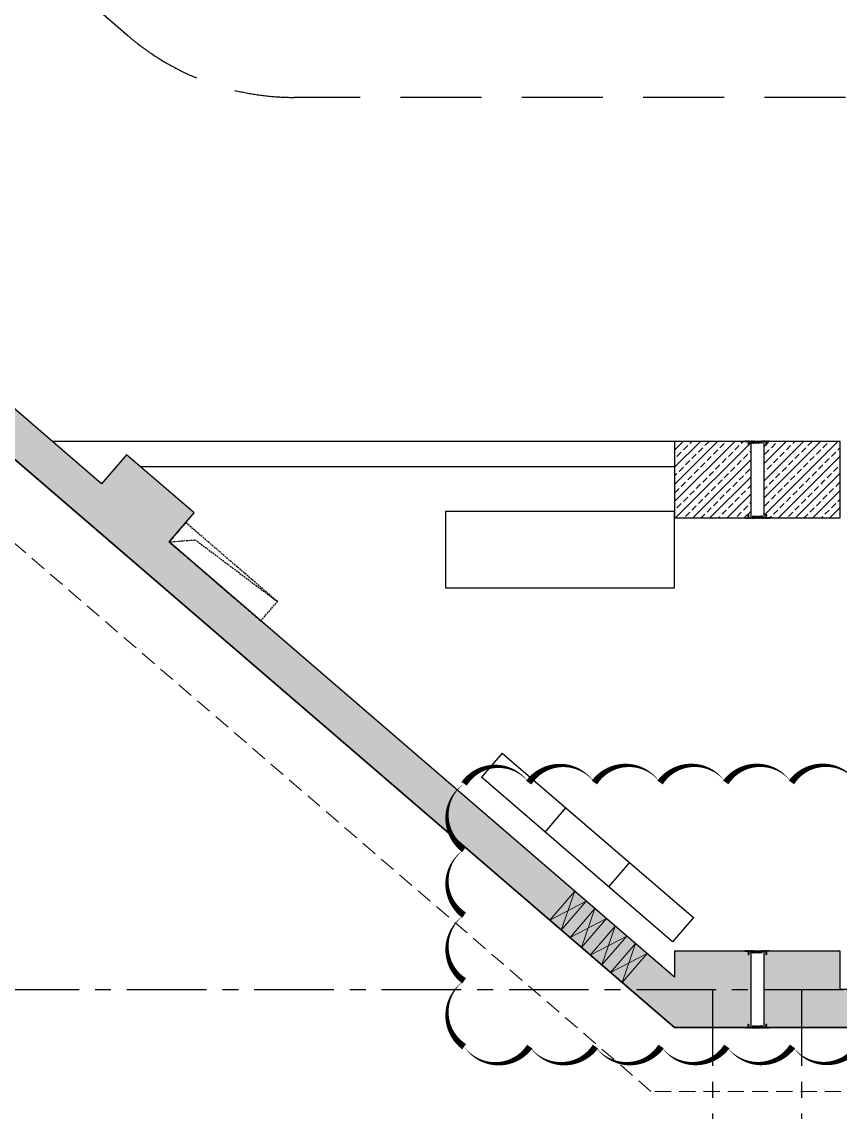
# Model space of a CAD drawing. Header units: millimetres. Extents: x -379292 to 1221486, y 92049 to 447512.
# Drawn here: x 116823 to 123248, y 99855 to 108412 of the extents above; entities that cross this region are included whole.
import ezdxf
from ezdxf.lldxf.tags import DXFTag

# ---------------------------------------------------------------- set-up
doc = ezdxf.new("R2010")
doc.units = ezdxf.units.MM
doc.linetypes.add('CENTER', pattern=[2, 1.25, -0.25, 0.25, -0.25])
doc.linetypes.add('HIDDEN', pattern=[9.525, 6.35, -3.175])
for name, color, linetype in [('05_AXIS', 211, 'CENTER'), ('05_DILATATION', 131, 'Continuous'), ('05_HATCH CONCRETE', 141, 'Continuous'), ('05_HATCH SOLID-2', 253, 'Continuous'), ('05_HOLE MC', 150, 'Continuous'), ('05_REV', 5, 'Continuous'), ('05_SYMBOL', 2, 'Continuous'), ('05_WALL', 3, 'Continuous'), ('08_POWER SYSTEM', 4, 'Continuous')]:
    doc.layers.add(name, color=color, linetype=linetype)
doc.layers.add('06_FORMWORK HIDDEN', color=252, linetype='HIDDEN2', lineweight=0)
tags = doc.linetypes.add('HIDDEN2', pattern=[0.1875, 0.125, -0.0625]).pattern_tags.tags
tags[6:7] = [DXFTag(74, 4), DXFTag(75, 0), DXFTag(340, '0'), DXFTag(46, 0.0), DXFTag(50, 0.0), DXFTag(44, 0.0), DXFTag(45, 0.0)]
tags[4:5] = [DXFTag(74, 4), DXFTag(75, 0), DXFTag(340, '0'), DXFTag(46, 0.0), DXFTag(50, 0.0), DXFTag(44, 0.0), DXFTag(45, 0.0)]
pattern_1 = [(225, (905000, -3e-07), (67.351921, -67.351921), []), (225, (904932.65, -3e-07), (67.351921, -67.351921), [47.625, -23.8125])]

# ---------------------------------------------------------------- blocks, each defined once
blk = doc.blocks.new('202_Aks')
at = {"layer": '05_AXIS', "ltscale": 500}
for p, q in [((-5000, -177300), (142900, -177300)), ((65600, -182900), (65600, -177300)), ((66300, -182900), (66300, -177300))]:
    blk.add_line(p, q, dxfattribs=at)
blk = doc.blocks.new('DİLATASYON PROFİL')
at = {"color": 8}
for p, q in [((-48.1, 0), (-46.4, 1.8)), ((-48.1, 0), (-20.1, 0)), ((-45.7, 1.8), (-46.4, 1.8)), ((-22.8, 1.6), (-20.5, 1.6)), ((-22.8, 1.6), (-21.5, -0.4)), ((-20.5, 1.6), (-19.9, 1.1)), ((-20.1, 0), (-19.8, 0.2)), ((-19.3, 1.6), (-19.9, 1.1)), ((-19.6, 0), (-19.8, 0.2)), ((-19.6, 0), (11.8, 0)), ((-17, 1.6), (-19.3, 1.6)), ((-17, 1.6), (-18.2, -0.4)), ((11.8, -13), (11.8, 0)), ((11.8, -13), (11.8, 0)), ((19.9, 1.8), (21.1, 0.5)), ((22.4, 2), (20.9, 2)), ((20.9, 1.3), (21.3, 0.1)), ((21.1, -1.1), (21.1, 0.5)), ((22.9, 0.7), (23.3, 1.2)), ((23.6, -6), (23, 1.5)), ((23.9, 0.8), (23.6, 1.2)), ((23.9, 0.8), (24.3, 1.2)), ((24.9, 0.8), (24.6, 1.2)), ((24.9, 0.8), (25.3, 1.2)), ((25.9, 0.8), (25.6, 1.2)), ((25.9, 0.8), (26.3, 1.2)), ((27, 0.8), (26.6, 1.2)), ((27, 0.8), (27.3, 1.2)), ((28, 0.8), (27.6, 1.2)), ((28, 0.8), (28.3, 1.2)), ((29, 0.8), (28.6, 1.2)), ((29, 0.8), (29.3, 1.2)), ((30, 0.8), (29.6, 1.2)), ((30, 0.8), (30.3, 1.2)), ((31, 0.8), (30.6, 1.2)), ((31, 0.8), (31.3, 1.2)), ((32, 0.8), (31.6, 1.2)), ((32, 0.8), (32.3, 1.2)), ((33, 0.8), (32.6, 1.2)), ((33, 0.8), (33.3, 1.2)), ((34, 0.8), (33.6, 1.2)), ((34, 0.8), (34.3, 1.2)), ((35, 0.7), (34.6, 1.2)), ((35, 0.8), (35, 0.8)), ((36, 1.8), (35.9, 1.8)), ((35.9, 1.3), (35.9, 1.8)), ((35.9, 1.3), (35.9, 1.8)), ((36, 1.8), (36.5, 1.5)), ((37.5, 2.2), (36.5, 1.5)), ((37.5, 2.2), (38.1, 1.8)), ((37.5, 2.2), (38.1, 1.8)), ((37.5, 2.2), (38.1, 1.8)), ((38.8, 2.4), (38.1, 1.8)), ((38.8, 2.4), (38.1, 1.8)), ((38.8, 2.4), (39.5, 1.9)), ((40.1, 2.4), (39.5, 1.9)), ((40.1, 2.4), (40.9, 1.8)), ((41.4, 2.2), (40.9, 1.8)), ((41.4, 2.2), (42.5, 1.5)), ((43, 1.8), (42.5, 1.5)), ((43, 1.8), (43, 1.8)), ((43, 1.3), (43, 1.8)), ((43, 1.3), (43, 1.8)), ((44, 0.6), (44.4, 1)), ((45, 0.6), (44.6, 1)), ((45, 0.6), (45.4, 1)), ((46, 0.6), (45.6, 1)), ((46, 0.6), (46.4, 1)), ((47, 0.6), (46.6, 1)), ((47, 0.6), (47.4, 1)), ((48, 0.6), (47.6, 1)), ((48, 0.6), (48.4, 1)), ((49, 0.6), (48.6, 1)), ((49, 0.6), (49.4, 1)), ((50, 0.6), (49.6, 1)), ((50, 0.6), (50.4, 1)), ((51, 0.6), (50.6, 1)), ((51, 0.6), (51.4, 1)), ((52, 0.6), (51.6, 1)), ((52, 0.6), (52.4, 1)), ((53, 0.6), (52.6, 1)), ((53, 0.6), (53.4, 1)), ((54, 0.6), (53.6, 1)), ((54, 0.6), (54.4, 1)), ((55, 0.6), (54.6, 1)), ((55, 0.6), (55.4, 1)), ((56, 0.6), (55.6, 1)), ((57.1, 1.8), (57, 1.8)), ((57, 1.3), (57, 1.8)), ((57, 1.3), (57, 1.8)), ((57.1, 1.8), (57.6, 1.5)), ((58.6, 2.2), (57.6, 1.5)), ((58.6, 2.2), (59.1, 1.8)), ((58.6, 2.2), (59.1, 1.8)), ((58.6, 2.2), (59.1, 1.8)), ((59.9, 2.4), (59.1, 1.8)), ((59.9, 2.4), (59.1, 1.8)), ((59.9, 2.4), (60.6, 1.9)), ((61.2, 2.4), (60.6, 1.9)), ((61.2, 2.4), (62, 1.8)), ((62.5, 2.2), (62, 1.8)), ((62.5, 2.2), (63.5, 1.5)), ((64, 1.8), (63.5, 1.5)), ((64, 1.8), (64.1, 1.8)), ((64.1, 1.3), (64.1, 1.8)), ((64.1, 1.3), (64.1, 1.8)), ((65.1, 0.6), (65.4, 1)), ((66.1, 0.6), (65.7, 1)), ((66.1, 0.6), (66.4, 1)), ((67.1, 0.6), (66.7, 1)), ((67.1, 0.6), (67.4, 1)), ((68.1, 0.6), (67.7, 1)), ((68.1, 0.6), (68.4, 1)), ((69.1, 0.6), (68.7, 1)), ((69.1, 0.6), (69.4, 1)), ((70.1, 0.6), (69.7, 1)), ((70.1, 0.6), (70.4, 1)), ((71.1, 0.6), (70.7, 1)), ((71.1, 0.6), (71.4, 1)), ((72.1, 0.6), (71.7, 1)), ((72.1, 0.6), (72.5, 1)), ((73.1, 0.6), (72.7, 1)), ((73.1, 0.6), (73.5, 1)), ((74.1, 0.6), (73.7, 1)), ((74.1, 0.6), (74.5, 1)), ((75.1, 0.6), (74.7, 1)), ((75.1, 0.6), (75.5, 1)), ((76.1, 0.6), (75.7, 1)), ((76.1, 0.6), (76.5, 1)), ((76.5, -6.2), (77, 1.3)), ((77.1, 0.6), (76.7, 1)), ((77.1, 0.6), (77.1, 0.6)), ((77.5, 1.8), (79.2, 1.8)), ((79.2, 1.1), (78.7, -0.1)), ((80.3, 2), (78.9, 0.5)), ((78.9, -0.9), (78.9, 0.7)), ((88.2, -12.8), (88.2, 0)), ((119.6, 0), (88.2, 0)), ((88.2, -12.8), (88.2, 0)), ((148.1, 0), (88.2, 0)), ((117, 1.6), (119.3, 1.6)), ((117, 1.6), (118.2, -0.4)), ((119.3, 1.6), (119.9, 1)), ((119.6, 0), (119.9, 0.2)), ((120.5, 1.6), (119.9, 1)), ((120.1, 0), (119.9, 0.2)), ((140.3, 0), (120.1, 0)), ((122.8, 1.6), (120.5, 1.6)), ((122.8, 1.6), (121.5, -0.4)), ((145.8, 1.8), (146.4, 1.8)), ((148.1, 0), (146.4, 1.8)), ((-21.8, -23.3), (-22.8, -23.2)), ((-22.8, -23.2), (-22.8, -24.4)), ((-21.8, -23.3), (-22.8, -23.2)), ((-22.8, -23.2), (-22.8, -24.4)), ((-22.8, -24.4), (-22, -25.1)), ((-22.8, -24.4), (-22, -25.1)), ((-22.7, -21.6), (-22.7, -22.5)), ((-21.8, -21.6), (-22.7, -21.6)), ((-22.7, -21.6), (-22.7, -22.5)), ((-21.8, -21.6), (-22.7, -21.6)), ((-22.7, -22.5), (-21.8, -23.3)), ((-22.7, -22.5), (-21.8, -23.3)), ((-21.6, -19.7), (-22.5, -19.7)), ((-22.5, -19.7), (-22.5, -20.7)), ((-21.6, -19.7), (-22.5, -19.7)), ((-22.5, -19.7), (-22.5, -20.7)), ((-22.5, -20.7), (-21.8, -21.6)), ((-22.5, -20.7), (-21.8, -21.6)), ((-21.5, -17.9), (-22.4, -17.8)), ((-22.4, -17.8), (-22.4, -19)), ((-21.5, -17.9), (-22.4, -17.8)), ((-22.4, -17.8), (-22.4, -19)), ((-22.4, -19), (-21.6, -19.7)), ((-22.4, -19), (-21.6, -19.7)), ((-22.2, -14.3), (-22.3, -15.5)), ((-22.2, -14.3), (-22.3, -15.5)), ((-22.3, -15.5), (-21.4, -16.2)), ((-22.3, -15.5), (-21.4, -16.2)), ((-21.4, -16.2), (-22.3, -16.2)), ((-22.3, -16.2), (-22.3, -17.1)), ((-21.4, -16.2), (-22.3, -16.2)), ((-22.3, -16.2), (-22.3, -17.1)), ((-22.3, -17.1), (-21.5, -17.9)), ((-22.3, -17.1), (-21.5, -17.9)), ((-22.1, -12.7), (-22.2, -13.6)), ((-22.1, -12.7), (-22.2, -13.6)), ((-22.2, -13.6), (-21.3, -14.4)), ((-22.2, -13.6), (-21.3, -14.4)), ((-21.3, -14.4), (-22.2, -14.3)), ((-21.3, -14.4), (-22.2, -14.3)), ((-22, -10.9), (-22.1, -12)), ((-22, -10.9), (-22.1, -12)), ((-22.1, -12), (-21.2, -12.8)), ((-22.1, -12), (-21.2, -12.8)), ((-21.2, -12.8), (-22.1, -12.7)), ((-21.2, -12.8), (-22.1, -12.7)), ((-21, -9.3), (-22, -9.2)), ((-22, -9.2), (-22, -10.2)), ((-21, -9.3), (-22, -9.2)), ((-22, -9.2), (-22, -10.2)), ((-22, -10.2), (-21.1, -10.9)), ((-22, -10.2), (-21.1, -10.9)), ((-21.1, -10.9), (-22, -10.9)), ((-21.1, -10.9), (-22, -10.9)), ((-22, -25.1), (-21.2, -25.1)), ((-22, -25.1), (-21.2, -25.1)), ((-21, -7.4), (-21.9, -7.4)), ((-21.9, -7.4), (-21.9, -8.6)), ((-21, -7.4), (-21.9, -7.4)), ((-21.9, -7.4), (-21.9, -8.6)), ((-21.9, -8.6), (-21, -9.3)), ((-21.9, -8.6), (-21, -9.3)), ((-20.9, -5.8), (-21.8, -5.8)), ((-21.8, -5.8), (-21.8, -6.7)), ((-20.9, -5.8), (-21.8, -5.8)), ((-21.8, -5.8), (-21.8, -6.7)), ((-21.8, -6.7), (-21, -7.4)), ((-21.8, -6.7), (-21, -7.4)), ((-21.5, -0.4), (-18.2, -0.4)), ((-21.5, -2.9), (-21.5, -0.4)), ((-21.5, -0.4), (-18.2, -0.4)), ((-21.5, -2.9), (-21.5, -0.4)), ((-21.5, -2.9), (-18.2, -2.9)), ((-21.5, -2.9), (-18.2, -2.9)), ((-21.4, -14.4), (-21.5, -14.3)), ((-21.4, -14.4), (-21.5, -14.3)), ((-21.4, -3), (-20.7, -3.1)), ((-21.4, -3), (-20.7, -3.1)), ((-21.3, -5.8), (-21.3, -2.9)), ((-21.3, -5.8), (-21.3, -2.9)), ((-21.3, -7.4), (-21.3, -7.2)), ((-21.3, -7.4), (-21.3, -7.2)), ((-18.7, -23), (-21.3, -25.2)), ((-18.7, -23), (-21.3, -25.2)), ((-21.3, -25.1), (-21.3, -25.4)), ((-21.3, -25.1), (-21.3, -25.4)), ((-19.9, -27), (-21.3, -25.4)), ((-19.9, -27), (-21.3, -25.4)), ((-21.2, -25.1), (-20.1, -3)), ((-21.2, -25.1), (-20.1, -3)), ((-18.7, -22.7), (-21.2, -24.8)), ((-18.7, -22.7), (-21.2, -24.8)), ((-18.8, -19.3), (-21, -21)), ((-18.8, -19.3), (-21, -21)), ((-18.8, -19.6), (-21, -21.4)), ((-18.8, -19.6), (-21, -21.4)), ((-20.7, -3.1), (-20.9, -5.8)), ((-20.7, -3.1), (-20.9, -5.8)), ((-19, -15.8), (-20.8, -17.3)), ((-19, -15.8), (-20.8, -17.3)), ((-19, -16.1), (-20.8, -17.6)), ((-19, -16.1), (-20.8, -17.6)), ((-19.2, -12.6), (-20.7, -13.9)), ((-19.2, -12.6), (-20.7, -13.9)), ((-19.2, -12.3), (-20.6, -13.5)), ((-19.2, -12.3), (-20.6, -13.5)), ((-19.4, -8.9), (-20.5, -9.8)), ((-19.4, -8.9), (-20.5, -9.8)), ((-19.3, -9.2), (-20.5, -10.1)), ((-19.3, -9.2), (-20.5, -10.1)), ((-19.5, -5.4), (-20.3, -6)), ((-19.5, -5.4), (-20.3, -6)), ((-19.5, -5.7), (-20.3, -6.3)), ((-19.5, -5.7), (-20.3, -6.3)), ((-19.9, -27), (-18.5, -25.4)), ((-19.9, -27), (-18.5, -25.4)), ((-18.6, -25.1), (-19.6, -3.1)), ((-18.6, -25.1), (-19.6, -3.1)), ((-18.4, -3.1), (-19, -3.1)), ((-19, -3.1), (-18.9, -5.9)), ((-18.4, -3.1), (-19, -3.1)), ((-19, -3.1), (-18.9, -5.9)), ((-18.9, -5.9), (-18, -5.9)), ((-18.9, -5.9), (-18, -5.9)), ((-17.9, -6.7), (-18.8, -7.5)), ((-17.9, -6.7), (-18.8, -7.5)), ((-18.8, -7.5), (-17.9, -7.4)), ((-18.8, -7.5), (-17.9, -7.4)), ((-17.8, -8.6), (-18.7, -9.3)), ((-17.8, -8.6), (-18.7, -9.3)), ((-18.7, -9.3), (-17.8, -9.3)), ((-18.7, -9.3), (-17.8, -9.3)), ((-17.8, -10.2), (-18.6, -10.9)), ((-17.8, -10.2), (-18.6, -10.9)), ((-18.6, -10.9), (-17.7, -10.9)), ((-18.6, -10.9), (-17.7, -10.9)), ((-18.6, -25.1), (-17.7, -25.1)), ((-18.6, -25.1), (-17.7, -25.1)), ((-18.5, -4.5), (-18.5, -2.9)), ((-18.5, -4.5), (-18.5, -2.9)), ((-18.5, -4.5), (-18.5, -4.9)), ((-18.5, -4.5), (-18.5, -4.9)), ((-18.5, -5.9), (-18.5, -4.9)), ((-18.5, -5.9), (-18.5, -4.9)), ((-18.5, -9.3), (-18.5, -9.1)), ((-18.5, -9.3), (-18.5, -9.1)), ((-18.5, -10.9), (-18.5, -10.8)), ((-18.5, -10.9), (-18.5, -10.8)), ((-17.7, -12.1), (-18.5, -12.8)), ((-17.7, -12.1), (-18.5, -12.8)), ((-18.5, -12.8), (-17.6, -12.8)), ((-18.5, -12.8), (-17.6, -12.8)), ((-17.6, -13.7), (-18.5, -14.4)), ((-17.6, -13.7), (-18.5, -14.4)), ((-18.5, -14.4), (-17.6, -14.4)), ((-18.5, -14.4), (-17.6, -14.4)), ((-18.5, -25.4), (-18.5, -25.1)), ((-18.5, -25.4), (-18.5, -25.1)), ((-17.5, -15.6), (-18.4, -16.3)), ((-17.5, -15.6), (-18.4, -16.3)), ((-18.4, -16.3), (-17.5, -16.2)), ((-18.4, -16.3), (-17.5, -16.2)), ((-17.4, -17.2), (-18.3, -17.9)), ((-17.4, -17.2), (-18.3, -17.9)), ((-18.3, -17.9), (-17.4, -17.9)), ((-18.3, -17.9), (-17.4, -17.9)), ((-18.2, -2.9), (-18.2, -0.4)), ((-18.2, -2.9), (-18.2, -0.4)), ((-17.3, -19), (-18.2, -19.8)), ((-17.3, -19), (-18.2, -19.8)), ((-18.2, -19.8), (-17.3, -19.7)), ((-18.2, -19.8), (-17.3, -19.7)), ((-18, -5.9), (-17.9, -6.7)), ((-18, -5.9), (-17.9, -6.7)), ((-17.2, -20.8), (-18, -21.7)), ((-17.2, -20.8), (-18, -21.7)), ((-18, -21.7), (-17.1, -21.6)), ((-18, -21.7), (-17.1, -21.6)), ((-17.9, -7.4), (-17.8, -8.6)), ((-17.9, -7.4), (-17.8, -8.6)), ((-17, -22.6), (-17.9, -23.3)), ((-17, -22.6), (-17.9, -23.3)), ((-17.9, -23.3), (-17, -23.3)), ((-17.9, -23.3), (-17, -23.3)), ((-17.8, -9.3), (-17.8, -10.2)), ((-17.8, -9.3), (-17.8, -10.2)), ((-17.7, -10.9), (-17.7, -12.1)), ((-17.7, -10.9), (-17.7, -12.1)), ((-17, -24.4), (-17.7, -25.1)), ((-17, -24.4), (-17.7, -25.1)), ((-17.6, -12.8), (-17.6, -13.7)), ((-17.6, -12.8), (-17.6, -13.7)), ((-17.6, -14.4), (-17.5, -15.6)), ((-17.6, -14.4), (-17.5, -15.6)), ((-17.5, -16.2), (-17.4, -17.2)), ((-17.5, -16.2), (-17.4, -17.2)), ((-17.4, -17.9), (-17.3, -19)), ((-17.4, -17.9), (-17.3, -19)), ((-17.3, -19.7), (-17.2, -20.8)), ((-17.3, -19.7), (-17.2, -20.8)), ((-17.1, -21.6), (-17, -22.6)), ((-17.1, -21.6), (-17, -22.6)), ((-17, -23.3), (-17, -24.4)), ((-17, -23.3), (-17, -24.4)), ((11.8, -13), (21.1, -13)), ((19, -7.6), (19, -8.3)), ((19.2, -2.1), (19.2, -1.2)), ((19.7, -2.7), (21, -2.7)), ((21.9, -12.1), (20.7, -7.3)), ((21.2, -1.3), (21, -2.7)), ((21.1, -13), (21.1, -8.9)), ((22.3, -12.3), (24.2, -7.5)), ((24, -5.5), (24, -0.2)), ((24, -11.7), (24, -8.5)), ((34, -11.7), (24, -11.7)), ((25.6, -6.4), (24.1, -6.4)), ((25.2, -5.7), (24.2, -5.7)), ((25.6, -7.5), (24.2, -7.5)), ((25.2, -8.2), (24.2, -8.2)), ((24.3, -7.5), (25.3, -7.5)), ((25.5, -5.5), (25.5, -3.7)), ((28.2, -3.7), (25.5, -3.7)), ((25.5, -10.2), (25.5, -8.5)), ((28.2, -10.2), (25.5, -10.2)), ((25.6, -6.4), (25.6, -4.7)), ((25.6, -9.1), (25.6, -7.5)), ((25.9, -4.4), (26.9, -4.4)), ((26.9, -9.4), (25.9, -9.4)), ((26.9, -9.4), (26.9, -4.4)), ((28.2, -10.2), (28.2, -3.7)), ((29.7, -10.2), (29.7, -3.7)), ((32.5, -3.7), (29.7, -3.7)), ((32.5, -10.2), (29.7, -10.2)), ((30.7, -4.1), (30.7, -8.1)), ((32.5, -4.1), (30.7, -4.1)), ((30.7, -8.1), (30.7, -10.1)), ((30.7, -10.1), (32.5, -10.1)), ((30.7, -10.2), (32.5, -10.2)), ((32.5, -3.7), (32.5, -5.5)), ((32.5, -4.1), (32.5, -6.1)), ((32.5, -6.1), (34, -6.1)), ((34.2, -8.1), (32.5, -8.1)), ((32.5, -10.1), (32.5, -8.1)), ((32.5, -10.1), (32.5, -8.3)), ((32.5, -8.5), (32.5, -10.2)), ((33.7, -5.7), (32.7, -5.7)), ((32.7, -8.2), (33.7, -8.2)), ((34, -0.1), (34, -5.5)), ((34, -6.1), (34, -1.5)), ((34, -8.5), (34, -11.7)), ((35.7, -6.7), (35.7, -5.2)), ((43.2, -6.7), (43.2, -5.2)), ((44.7, -8.1), (46.5, -8.1)), ((45, -5.7), (45, -0.4)), ((45, -6.1), (45, -1.5)), ((46.5, -6.1), (45, -6.1)), ((45, -11.9), (45, -8.7)), ((55, -11.9), (45, -11.9)), ((46.2, -5.9), (45.2, -5.9)), ((46.2, -8.4), (45.2, -8.4)), ((49.2, -3.9), (46.5, -3.9)), ((46.5, -5.7), (46.5, -3.9)), ((46.5, -6.1), (46.5, -4.1)), ((46.5, -4.1), (48.2, -4.1)), ((46.5, -10.1), (46.5, -8.1)), ((46.5, -10.1), (46.5, -8.3)), ((46.5, -10.4), (46.5, -8.7)), ((48.2, -10.1), (46.5, -10.1)), ((49.2, -10.4), (46.5, -10.4)), ((48.2, -4.1), (48.2, -8.1)), ((48.2, -8.1), (48.2, -10.1)), ((49.2, -10.4), (49.2, -3.9)), ((53.5, -3.9), (50.8, -3.9)), ((50.8, -10.4), (50.8, -3.9)), ((53.5, -10.4), (50.8, -10.4)), ((51.8, -4.1), (51.8, -8.1)), ((53.6, -4.1), (51.8, -4.1)), ((51.8, -8.1), (51.8, -10.1)), ((51.8, -10.1), (53.6, -10.1)), ((53.5, -3.7), (53.5, -5.5)), ((53.5, -3.9), (53.5, -5.7)), ((53.5, -8.7), (53.5, -10.4)), ((55.3, -8.1), (53.6, -8.1)), ((53.6, -10.1), (53.6, -8.1)), ((54.8, -5.7), (53.8, -5.7)), ((54.8, -5.9), (53.8, -5.9)), ((53.8, -8.4), (54.8, -8.4)), ((55, -0.2), (55, -5.7)), ((55, -8.7), (55, -11.9)), ((55.1, -6.1), (55.1, -1.5)), ((56.8, -6.7), (56.8, -5.2)), ((64.3, -6.7), (64.3, -5.2)), ((65.8, -8.1), (67.6, -8.1)), ((66.1, -5.7), (66.1, -0.4)), ((66.1, -6.1), (66.1, -1.5)), ((67.6, -6.1), (66.1, -6.1)), ((66.1, -11.9), (66.1, -8.7)), ((76.1, -11.9), (66.1, -11.9)), ((67.3, -5.9), (66.3, -5.9)), ((67.3, -8.4), (66.3, -8.4)), ((70.3, -3.9), (67.6, -3.9)), ((67.6, -5.7), (67.6, -3.9)), ((67.6, -6.1), (67.6, -4.1)), ((67.6, -4.1), (69.3, -4.1)), ((67.6, -10.1), (67.6, -8.1)), ((67.6, -10.1), (67.6, -8.3)), ((67.6, -10.4), (67.6, -8.7)), ((69.3, -10.1), (67.6, -10.1)), ((70.3, -10.4), (67.6, -10.4)), ((69.3, -4.1), (69.3, -8.1)), ((69.3, -8.1), (69.3, -10.1)), ((70.3, -10.4), (70.3, -3.9)), ((74.6, -3.9), (71.8, -3.9)), ((71.8, -10.4), (71.8, -3.9)), ((74.6, -10.4), (71.8, -10.4)), ((73.1, -9.6), (73.1, -4.6)), ((74.1, -4.6), (73.1, -4.6)), ((73.1, -9.6), (74.1, -9.6)), ((74.4, -6.6), (74.4, -5)), ((74.4, -6.6), (75.9, -6.6)), ((74.4, -9.3), (74.4, -7.7)), ((74.4, -7.7), (75.9, -7.7)), ((74.6, -3.9), (74.6, -5.7)), ((74.6, -8.7), (74.6, -10.4)), ((75.8, -5.9), (74.8, -5.9)), ((74.8, -8.4), (75.8, -8.4)), ((77.7, -12.5), (75.9, -7.7)), ((76.1, -0.2), (76.1, -5.7)), ((76.1, -8.7), (76.1, -11.9)), ((78.1, -12.3), (79.4, -7.5)), ((78.8, -1.6), (79, -2.9)), ((78.9, -12.8), (78.9, -8.7)), ((88.2, -12.8), (78.9, -12.8)), ((80.3, -2.9), (79, -2.9)), ((80.8, -2.3), (80.8, -1.4)), ((81.1, -7.9), (81.1, -8.6)), ((117.9, -23.3), (117, -23.3)), ((117, -23.3), (117, -24.4)), ((117.9, -23.3), (117, -23.3)), ((117, -23.3), (117, -24.4)), ((117, -24.4), (117.8, -25.1)), ((117, -24.4), (117.8, -25.1)), ((117.1, -21.6), (117.1, -22.6)), ((118, -21.7), (117.1, -21.6)), ((117.1, -21.6), (117.1, -22.6)), ((118, -21.7), (117.1, -21.6)), ((117.1, -22.6), (117.9, -23.3)), ((117.1, -22.6), (117.9, -23.3)), ((117.4, -17.9), (117.3, -19)), ((117.4, -17.9), (117.3, -19)), ((117.3, -19), (118.2, -19.8)), ((117.3, -19), (118.2, -19.8)), ((118.2, -19.8), (117.3, -19.7)), ((117.3, -19.7), (117.3, -20.8)), ((118.2, -19.8), (117.3, -19.7)), ((117.3, -19.7), (117.3, -20.8)), ((117.3, -20.8), (118, -21.7)), ((117.3, -20.8), (118, -21.7)), ((117.5, -16.2), (117.4, -17.2)), ((117.5, -16.2), (117.4, -17.2)), ((117.4, -17.2), (118.3, -17.9)), ((117.4, -17.2), (118.3, -17.9)), ((118.3, -17.9), (117.4, -17.9)), ((118.3, -17.9), (117.4, -17.9)), ((117.6, -14.4), (117.5, -15.6)), ((117.6, -14.4), (117.5, -15.6)), ((117.5, -15.6), (118.4, -16.3)), ((117.5, -15.6), (118.4, -16.3)), ((118.4, -16.3), (117.5, -16.2)), ((118.4, -16.3), (117.5, -16.2)), ((117.7, -12.8), (117.6, -13.7)), ((117.7, -12.8), (117.6, -13.7)), ((117.6, -13.7), (118.5, -14.4)), ((117.6, -13.7), (118.5, -14.4)), ((118.5, -14.4), (117.6, -14.4)), ((118.5, -14.4), (117.6, -14.4)), ((118.7, -10.9), (117.7, -10.9)), ((117.7, -10.9), (117.7, -12.1)), ((118.7, -10.9), (117.7, -10.9)), ((117.7, -10.9), (117.7, -12.1)), ((117.7, -12.1), (118.6, -12.8)), ((117.7, -12.1), (118.6, -12.8)), ((118.6, -12.8), (117.7, -12.8)), ((118.6, -12.8), (117.7, -12.8)), ((118.7, -9.3), (117.8, -9.3)), ((117.8, -9.3), (117.8, -10.2)), ((118.7, -9.3), (117.8, -9.3)), ((117.8, -9.3), (117.8, -10.2)), ((117.8, -10.2), (118.7, -10.9)), ((117.8, -10.2), (118.7, -10.9)), ((117.8, -25.1), (118.6, -25.1)), ((117.8, -25.1), (118.6, -25.1)), ((118.8, -7.5), (117.9, -7.4)), ((117.9, -7.4), (117.9, -8.6)), ((118.8, -7.5), (117.9, -7.4)), ((117.9, -7.4), (117.9, -8.6)), ((117.9, -8.6), (118.7, -9.3)), ((117.9, -8.6), (118.7, -9.3)), ((118.9, -5.9), (118, -5.8)), ((118, -5.8), (118, -6.7)), ((118.9, -5.9), (118, -5.8)), ((118, -5.8), (118, -6.7)), ((118, -6.7), (118.8, -7.5)), ((118, -6.7), (118.8, -7.5)), ((118.2, -0.4), (121.5, -0.4)), ((118.2, -2.9), (118.2, -0.4)), ((118.2, -0.4), (121.5, -0.4)), ((118.2, -2.9), (118.2, -0.4)), ((118.2, -2.9), (121.5, -2.9)), ((118.2, -2.9), (121.5, -2.9)), ((118.4, -14.5), (118.2, -14.3)), ((118.4, -14.5), (118.2, -14.3)), ((118.4, -3.1), (119, -3.1)), ((118.4, -3.1), (119, -3.1)), ((118.5, -5.9), (118.5, -2.9)), ((118.5, -5.9), (118.5, -2.9)), ((118.5, -7.4), (118.5, -7.2)), ((118.5, -7.4), (118.5, -7.2)), ((121.1, -23.1), (118.5, -25.2)), ((121.1, -23.1), (118.5, -25.2)), ((118.5, -25.1), (118.5, -25.4)), ((118.5, -25.1), (118.5, -25.4)), ((119.9, -27.1), (118.5, -25.4)), ((119.9, -27.1), (118.5, -25.4)), ((118.6, -25.1), (119.7, -3.1)), ((118.6, -25.1), (119.7, -3.1)), ((121.1, -22.8), (118.6, -24.9)), ((121.1, -22.8), (118.6, -24.9)), ((120.9, -19.3), (118.8, -21.1)), ((120.9, -19.3), (118.8, -21.1)), ((121, -19.6), (118.8, -21.4)), ((121, -19.6), (118.8, -21.4)), ((119, -3.1), (118.9, -5.9)), ((119, -3.1), (118.9, -5.9)), ((120.8, -16.1), (118.9, -17.7)), ((120.8, -16.1), (118.9, -17.7)), ((120.8, -15.8), (119, -17.3)), ((120.8, -15.8), (119, -17.3)), ((120.6, -12.4), (119.1, -13.6)), ((120.6, -12.4), (119.1, -13.6)), ((120.6, -12.7), (119.1, -13.9)), ((120.6, -12.7), (119.1, -13.9)), ((120.4, -8.9), (119.3, -9.8)), ((120.4, -8.9), (119.3, -9.8)), ((120.4, -9.2), (119.3, -10.1)), ((120.4, -9.2), (119.3, -10.1)), ((120.3, -5.4), (119.5, -6.1)), ((120.3, -5.4), (119.5, -6.1)), ((120.3, -5.7), (119.5, -6.4)), ((120.3, -5.7), (119.5, -6.4)), ((119.9, -27.1), (121.3, -25.4)), ((119.9, -27.1), (121.3, -25.4)), ((121.2, -25.1), (120.1, -3.2)), ((121.2, -25.1), (120.1, -3.2)), ((121.4, -3.1), (120.8, -3.1)), ((120.8, -3.1), (120.9, -5.9)), ((121.4, -3.1), (120.8, -3.1)), ((120.8, -3.1), (120.9, -5.9)), ((120.9, -5.9), (121.8, -5.9)), ((120.9, -5.9), (121.8, -5.9)), ((121.8, -6.8), (121, -7.5)), ((121.8, -6.8), (121, -7.5)), ((121, -7.5), (121.9, -7.5)), ((121, -7.5), (121.9, -7.5)), ((121.9, -8.6), (121.1, -9.4)), ((121.9, -8.6), (121.1, -9.4)), ((121.1, -9.4), (122, -9.3)), ((121.1, -9.4), (122, -9.3)), ((122, -10.3), (121.1, -11)), ((122, -10.3), (121.1, -11)), ((121.1, -11), (122, -10.9)), ((121.1, -11), (122, -10.9)), ((122.1, -12.1), (121.2, -12.9)), ((122.1, -12.1), (121.2, -12.9)), ((121.2, -12.9), (122.1, -12.8)), ((121.2, -12.9), (122.1, -12.8)), ((121.2, -25.1), (122.1, -25.1)), ((121.2, -25.1), (122.1, -25.1)), ((121.3, -4.6), (121.3, -2.9)), ((121.3, -4.6), (121.3, -2.9)), ((121.3, -4.6), (121.3, -4.9)), ((121.3, -4.6), (121.3, -4.9)), ((121.3, -5.9), (121.3, -4.9)), ((121.3, -5.9), (121.3, -4.9)), ((121.3, -9.4), (121.3, -9.2)), ((121.3, -9.4), (121.3, -9.2)), ((121.3, -11), (121.3, -10.9)), ((121.3, -11), (121.3, -10.9)), ((122.2, -13.7), (121.3, -14.5)), ((122.2, -13.7), (121.3, -14.5)), ((121.3, -14.5), (122.2, -14.4)), ((121.3, -14.5), (122.2, -14.4)), ((121.3, -25.4), (121.3, -25.1)), ((121.3, -25.4), (121.3, -25.1)), ((122.3, -15.6), (121.4, -16.3)), ((122.3, -15.6), (121.4, -16.3)), ((121.4, -16.3), (122.3, -16.3)), ((121.4, -16.3), (122.3, -16.3)), ((121.5, -2.9), (121.5, -0.4)), ((121.5, -2.9), (121.5, -0.4)), ((122.4, -17.2), (121.5, -18)), ((122.4, -17.2), (121.5, -18)), ((121.5, -18), (122.4, -17.9)), ((121.5, -18), (122.4, -17.9)), ((122.4, -19.1), (121.6, -19.8)), ((122.4, -19.1), (121.6, -19.8)), ((121.6, -19.8), (122.5, -19.8)), ((121.6, -19.8), (122.5, -19.8)), ((121.8, -5.9), (121.8, -6.8)), ((121.8, -5.9), (121.8, -6.8)), ((122.5, -20.8), (121.8, -21.7)), ((122.5, -20.8), (121.8, -21.7)), ((121.8, -21.7), (122.7, -21.7)), ((121.8, -21.7), (122.7, -21.7)), ((121.9, -7.5), (121.9, -8.6)), ((121.9, -7.5), (121.9, -8.6)), ((122.7, -22.6), (121.9, -23.3)), ((122.7, -22.6), (121.9, -23.3)), ((121.9, -23.3), (122.8, -23.3)), ((121.9, -23.3), (122.8, -23.3)), ((122, -9.3), (122, -10.3)), ((122, -9.3), (122, -10.3)), ((122, -10.9), (122.1, -12.1)), ((122, -10.9), (122.1, -12.1)), ((122.1, -12.8), (122.2, -13.7)), ((122.1, -12.8), (122.2, -13.7)), ((122.8, -24.5), (122.1, -25.1)), ((122.8, -24.5), (122.1, -25.1)), ((122.2, -14.4), (122.3, -15.6)), ((122.2, -14.4), (122.3, -15.6)), ((122.3, -16.3), (122.4, -17.2)), ((122.3, -16.3), (122.4, -17.2)), ((122.4, -17.9), (122.4, -19.1)), ((122.4, -17.9), (122.4, -19.1)), ((122.5, -19.8), (122.5, -20.8)), ((122.5, -19.8), (122.5, -20.8)), ((122.7, -21.7), (122.7, -22.6)), ((122.7, -21.7), (122.7, -22.6)), ((122.8, -23.3), (122.8, -24.5)), ((122.8, -23.3), (122.8, -24.5))]:
    blk.add_line(p, q, dxfattribs=at)
for centre, radius, start, end in [((-44.9, 0.7), 1.3, 64.66832, 126.12893), ((-43.8, 3.1), 1.3, 244.66832, 295.33168), ((-42.7, 0.7), 1.3, 64.66832, 115.33168), ((-41.6, 3.1), 1.3, 244.66832, 295.33168), ((-40.5, 0.7), 1.3, 64.66832, 115.33168), ((-39.4, 3.1), 1.3, 244.66832, 295.33168), ((-38.3, 0.7), 1.3, 64.66832, 115.33168), ((-37.2, 3.1), 1.3, 244.66832, 295.33168), ((-36, 0.7), 1.3, 64.66832, 115.33168), ((-34.9, 3.1), 1.3, 244.66832, 295.33168), ((-33.8, 0.7), 1.3, 64.66832, 115.33168), ((-32.7, 3.1), 1.3, 244.66832, 295.33168), ((-31.6, 0.7), 1.3, 64.66832, 115.33168), ((-30.5, 3.1), 1.3, 244.66832, 295.33168), ((-29.4, 0.7), 1.3, 64.66832, 115.33168), ((-28.3, 3.1), 1.3, 244.66832, 295.33168), ((-27.1, 0.7), 1.3, 64.66832, 115.33168), ((-26, 3.1), 1.3, 244.66832, 295.33168), ((-24.9, 0.7), 1.3, 64.66832, 115.33168), ((-23.8, 3.1), 1.3, 244.66832, 295.33168), ((-22.7, 0.7), 1.3, 64.66832, 115.33168), ((-21.6, 3.1), 1.3, 244.66832, 295.33168), ((-20.5, 0.7), 1.3, 64.66832, 115.33168), ((-19.4, 3.1), 1.3, 244.66832, 295.33168), ((-18.2, 0.7), 1.3, 64.66832, 115.33168), ((-17.1, 3.1), 1.3, 244.66832, 295.33168), ((-16, 0.7), 1.3, 64.66832, 115.33168), ((-14.9, 3.1), 1.3, 244.66832, 295.33168), ((-13.8, 0.7), 1.3, 64.66832, 115.33168), ((-12.7, 3.1), 1.3, 244.66832, 295.33168), ((-11.6, 0.7), 1.3, 64.66832, 115.33168), ((-10.5, 3.1), 1.3, 244.66832, 295.33168), ((-9.3, 0.7), 1.3, 64.66832, 115.33168), ((-8.2, 3.1), 1.3, 244.66832, 295.33168), ((-7.1, 0.7), 1.3, 64.66832, 115.33168), ((-6.1, 0.7), 1.3, 64.66832, 115.33168), ((-5, 3.1), 1.3, 244.66832, 295.33168), ((-3.9, 0.7), 1.3, 64.66832, 115.33168), ((-2.8, 3.1), 1.3, 244.66832, 295.33168), ((-1.6, 0.7), 1.3, 64.66832, 115.33168), ((-0.5, 3.1), 1.3, 244.66832, 295.33168), ((0.6, 0.7), 1.3, 64.66832, 115.33168), ((1.7, 3.1), 1.3, 244.66832, 295.33168), ((2.8, 0.7), 1.3, 64.66832, 115.33168), ((3.9, 3.1), 1.3, 244.66832, 295.33168), ((5, 0.7), 1.3, 64.66832, 115.33168), ((6.1, 3.1), 1.3, 244.66832, 295.33168), ((7.3, 0.7), 1.3, 64.66832, 115.33168), ((8.4, 3.1), 1.3, 244.66832, 295.33168), ((9.5, 0.7), 1.3, 64.66832, 115.33168), ((10.6, 3.1), 1.3, 244.66832, 295.33168), ((11.7, 0.7), 1.3, 64.66832, 115.33168), ((12.8, 3.1), 1.3, 244.66832, 295.33168), ((13.9, 0.7), 1.3, 64.66832, 115.33168), ((15, 3.1), 1.3, 244.66832, 295.33168), ((16.2, 0.7), 1.3, 64.66832, 115.33168), ((17.3, 3.1), 1.3, 244.66832, 295.33168), ((18.4, 0.7), 1.3, 63.26907, 115.33168), ((19.5, 3), 1.3, 244.66832, 288.37642), ((20.9, 1.7), 0.381, 90.82548, 269.34526), ((19.8, -0.5), 1.61, 330.64566, 24.04649), ((22.4, 1.5), 0.55, 357.34, 90), ((23, 0.6), 0.16, 141.0253, 263.03489), ((22.9, -0.7), 1.2, 25.78711, 83.03489), ((23.4, 1.1), 0.16, 40.5, 139.5), ((24.4, 1.1), 0.16, 40.5, 139.5), ((25.4, 1.1), 0.16, 40.5, 139.5), ((26.5, 1.1), 0.16, 40.5, 139.5), ((27.5, 1.1), 0.16, 40.5, 139.5), ((28.5, 1.1), 0.16, 40.5, 139.5), ((29.5, 1.1), 0.16, 40.5, 139.5), ((30.5, 1.1), 0.16, 40.5, 139.5), ((31.5, 1.1), 0.16, 40.5, 139.5), ((32.5, 1.1), 0.16, 40.5, 139.5), ((33.5, 1.1), 0.16, 40.5, 139.5), ((37, -1.5), 3, 110.92483, 180), ((35, -0.7), 1.2, 93.72554, 146.44104), ((34.5, 1.1), 0.16, 40.5, 139.5), ((34.9, 0.6), 0.16, 273.72554, 40.5), ((34.9, 0.6), 0.16, 273.72554, 276.01597), ((39.5, -8.1), 10, 110.79344, 110.92483), ((39.5, -8.1), 10, 69.07517, 69.20656), ((42, -1.5), 3, 0, 69.07517), ((44.5, 0.9), 0.16, 40.5, 139.5), ((43.9, -0.9), 1.2, 25.78711, 64.93253), ((45.5, 0.9), 0.16, 40.5, 139.5), ((46.5, 0.9), 0.16, 40.5, 139.5), ((47.5, 0.9), 0.16, 40.5, 139.5), ((48.5, 0.9), 0.16, 40.5, 139.5), ((49.5, 0.9), 0.16, 40.5, 139.5), ((50.5, 0.9), 0.16, 40.5, 139.5), ((51.5, 0.9), 0.16, 40.5, 139.5), ((52.5, 0.9), 0.16, 40.5, 139.5), ((53.5, 0.9), 0.16, 40.5, 139.5), ((54.5, 0.9), 0.16, 40.5, 139.5), ((56, -0.9), 1.2, 93.72554, 146.44104), ((58.1, -1.5), 3, 110.92483, 180), ((55.5, 0.9), 0.16, 40.5, 139.5), ((55.9, 0.5), 0.16, 273.72554, 40.5), ((60.6, -8.1), 10, 110.79344, 110.92483), ((60.6, -8.1), 10, 69.07517, 69.20656), ((63.1, -1.5), 3, 0, 69.07517), ((65.6, 0.9), 0.16, 40.5, 139.5), ((65, -0.9), 1.2, 25.78711, 64.93253), ((66.6, 0.9), 0.16, 40.5, 139.5), ((67.6, 0.9), 0.16, 40.5, 139.5), ((68.6, 0.9), 0.16, 40.5, 139.5), ((69.6, 0.9), 0.16, 40.5, 139.5), ((70.6, 0.9), 0.16, 40.5, 139.5), ((71.6, 0.9), 0.16, 40.5, 139.5), ((72.6, 0.9), 0.16, 40.5, 139.5), ((73.6, 0.9), 0.16, 40.5, 139.5), ((74.6, 0.9), 0.16, 40.5, 139.5), ((75.6, 0.9), 0.16, 40.5, 139.5), ((77.1, -0.9), 1.2, 93.72554, 146.44104), ((76.6, 0.9), 0.16, 40.5, 139.5), ((77.5, 1.3), 0.55, 90, 182.66), ((77, 0.5), 0.16, 273.72554, 40.5), ((77, 0.5), 0.16, 273.72554, 276.01597), ((79.2, 1.4), 0.381, 270.65474, 89.17452), ((80.5, 0.7), 1.3, 64.66832, 99.34193), ((81.6, 3.1), 1.3, 244.66832, 295.33168), ((82.7, 0.7), 1.3, 64.66832, 115.33168), ((83.8, 3.1), 1.3, 244.66832, 295.33168), ((84.9, 0.7), 1.3, 64.66832, 115.33168), ((86, 3.1), 1.3, 244.66832, 295.33168), ((87.1, 0.7), 1.3, 64.66832, 115.33168), ((88.3, 3.1), 1.3, 244.66832, 295.33168), ((89.4, 0.7), 1.3, 64.66832, 115.33168), ((90.5, 3.1), 1.3, 244.66832, 295.33168), ((91.6, 0.7), 1.3, 64.66832, 115.33168), ((92.7, 3.1), 1.3, 244.66832, 295.33168), ((93.8, 0.7), 1.3, 64.66832, 115.33168), ((94.9, 3.1), 1.3, 244.66832, 295.33168), ((96, 0.7), 1.3, 64.66832, 115.33168), ((97.2, 3.1), 1.3, 244.66832, 295.33168), ((98.3, 0.7), 1.3, 64.66832, 115.33168), ((99.4, 3.1), 1.3, 244.66832, 295.33168), ((100.5, 0.7), 1.3, 64.66832, 115.33168), ((101.6, 3.1), 1.3, 244.66832, 295.33168), ((102.7, 0.7), 1.3, 64.66832, 115.33168), ((103.8, 3.1), 1.3, 244.66832, 295.33168), ((104.9, 0.7), 1.3, 64.66832, 115.33168), ((106.1, 3.1), 1.3, 244.66832, 295.33168), ((107.2, 0.7), 1.3, 64.66832, 115.33168), ((108.3, 3.1), 1.3, 244.66832, 295.33168), ((109.4, 0.7), 1.3, 64.66832, 115.33168), ((110.5, 3.1), 1.3, 244.66832, 295.33168), ((111.6, 0.7), 1.3, 64.66832, 115.33168), ((112.7, 3.1), 1.3, 244.66832, 295.33168), ((113.8, 0.7), 1.3, 64.66832, 115.33168), ((115, 3.1), 1.3, 244.66832, 295.33168), ((116.1, 0.7), 1.3, 64.66832, 115.33168), ((117.2, 3.1), 1.3, 244.66832, 295.33168), ((118.3, 0.7), 1.3, 64.66832, 115.33168), ((119.4, 3.1), 1.3, 244.66832, 295.33168), ((120.5, 0.7), 1.3, 64.66832, 115.33168), ((121.6, 3.1), 1.3, 244.66832, 295.33168), ((122.7, 0.7), 1.3, 64.66832, 115.33168), ((123.9, 3.1), 1.3, 244.66832, 295.33168), ((125, 0.7), 1.3, 64.66832, 115.33168), ((126.1, 3.1), 1.3, 244.66832, 295.33168), ((127.2, 0.7), 1.3, 64.66832, 115.33168), ((128.3, 3.1), 1.3, 244.66832, 295.33168), ((129.4, 0.7), 1.3, 64.66832, 115.33168), ((130.5, 3.1), 1.3, 244.66832, 295.33168), ((131.6, 0.7), 1.3, 64.66832, 115.33168), ((132.7, 3.1), 1.3, 244.66832, 295.33168), ((133.9, 0.7), 1.3, 64.66832, 115.33168), ((135, 3.1), 1.3, 244.66832, 295.33168), ((136.1, 0.7), 1.3, 64.66832, 115.33168), ((137.2, 3.1), 1.3, 244.66832, 295.33168), ((138.3, 0.7), 1.3, 64.66832, 115.33168), ((139.4, 3.1), 1.3, 244.66832, 295.33168), ((140.5, 0.7), 1.3, 64.66832, 115.33168), ((141.6, 3.1), 1.3, 244.66832, 295.33168), ((142.8, 0.7), 1.3, 64.66832, 115.33168), ((143.9, 3.1), 1.3, 244.66832, 295.33168), ((145, 0.7), 1.3, 53.87107, 115.33168), ((-19.9, -3.1), 0.25, 88.99999, 162.832), ((-19.9, -3.1), 0.25, 88.99999, 162.832), ((-19.9, -3.1), 0.25, 2.80807, 91.00001), ((-19.9, -3.1), 0.25, 2.80807, 91.00001), ((18, -4.9), 4.29, 79.83575, 271.45132), ((17.8, -5), 4.15, 55.35981, 304.64019), ((18.1, -8.3), 0.825, 266.69012, 0), ((18.6, -1.2), 0.55, 0, 79.83575), ((19.9, -7.9), 0.954, 36.55234, 167.77281), ((19.7, -2.1), 0.55, 180, 270), ((20.5, -1.1), 0.6, 235.35981, 0), ((20.5, -8.9), 0.6, 0, 124.64019), ((22.2, -11.9), 0.364, 205.11835, 277.83545), ((24.1, -5.8), 0.55, 197.13048, 270), ((24.2, -5.5), 0.25, 180, 270), ((24.2, -8.5), 0.25, 90, 180), ((25.2, -5.5), 0.25, 270, 0), ((25.2, -8.5), 0.25, 0, 90), ((25.9, -4.7), 0.33, 90, 180), ((25.9, -9.1), 0.33, 180, 270), ((32.7, -5.5), 0.25, 180, 270), ((32.7, -8.5), 0.25, 90, 180), ((33.7, -5.5), 0.25, 270, 0), ((33.7, -8.5), 0.25, 0, 90), ((22.1, -11.6), 12.6, 0.05774, 16.20249), ((39.5, -0.8), 11.8, 246.20896, 293.78162), ((39.5, -5.2), 3.75, 0, 180), ((39.5, -6.7), 3.75, 180, 0), ((56.8, -11.6), 12.6, 163.79751, 179.94226), ((45.2, -5.7), 0.25, 180, 270), ((45.2, -8.7), 0.25, 90, 180), ((46.2, -5.7), 0.25, 270, 0), ((46.2, -8.7), 0.25, 0, 90), ((53.8, -5.5), 0.25, 180, 270), ((53.8, -5.7), 0.25, 180, 270), ((53.8, -8.7), 0.25, 90, 180), ((54.8, -5.5), 0.25, 270, 0), ((54.8, -5.7), 0.25, 270, 0), ((54.8, -8.7), 0.25, 0, 90), ((43.2, -11.6), 12.6, 0.05774, 16.20249), ((60.6, -0.8), 11.8, 246.20896, 293.78162), ((60.6, -5.2), 3.75, 0, 180), ((60.6, -6.7), 3.75, 180, 0), ((77.9, -11.6), 12.6, 163.79751, 179.94226), ((66.3, -5.7), 0.25, 180, 270), ((66.3, -8.7), 0.25, 90, 180), ((67.3, -5.7), 0.25, 270, 0), ((67.3, -8.7), 0.25, 0, 90), ((74.1, -5), 0.33, 0, 90), ((74.1, -9.3), 0.33, 270, 0), ((74.8, -5.7), 0.25, 180, 270), ((74.8, -8.7), 0.25, 90, 180), ((75.8, -5.7), 0.25, 270, 0), ((75.8, -8.7), 0.25, 0, 90), ((75.9, -6), 0.55, 270, 342.86952), ((77.8, -12.1), 0.364, 262.16455, 334.88165), ((80.2, -0.8), 1.61, 155.95351, 209.35434), ((79.5, -0.9), 0.6, 180, 304.64019), ((79.5, -8.7), 0.6, 55.35981, 180), ((80.1, -8.1), 0.954, 12.22719, 143.44766), ((82.2, -4.8), 4.15, 235.35981, 124.64019), ((80.3, -2.3), 0.55, 270, 0), ((81.4, -1.4), 0.55, 100.16425, 180), ((81.9, -8.6), 0.825, 180, 273.30988), ((82, -5.1), 4.29, 268.54868, 100.16425), ((119.9, -3.2), 0.25, 88.99999, 162.832), ((119.9, -3.2), 0.25, 88.99999, 162.832), ((119.9, -3.2), 0.25, 2.80807, 91.00001), ((119.9, -3.2), 0.25, 2.80807, 91.00001)]:
    blk.add_arc(centre, radius, start, end, dxfattribs=at)
blk = doc.blocks.new('OtoParkBodrumKatMimari')
at = {"layer": '05_HATCH CONCRETE'}
h = blk.add_hatch(dxfattribs=at)
h.set_pattern_fill('ANSI33', color=8, scale=15, angle=180, style=0)
h.set_pattern_definition(pattern_1)
h.paths.add_polyline_path([(142600, 59700), (142799.9, 59700), (139870.2, 56380.9), (139645.3, 56579.4), (139248.3, 56129.6), (139473.2, 55931.1), (135668.1, 51620.2), (135443.2, 51818.7), (134847.6, 51144), (135072.5, 50945.4), (131505.7, 46904.4), (131280.8, 47103), (130883.7, 46653.1), (131108.6, 46454.6), (127899.1, 42818.4), (127674.2, 43017), (127277.1, 42567.1), (127502.1, 42368.6), (124481.2, 38946.1), (124256.2, 39144.7), (123859.2, 38694.8), (124084.1, 38496.3), (120848.1, 34830.2), (120623.2, 35028.7), (120027.6, 34353.9), (120252.6, 34155.4), (117433.5, 30961.6), (117208.6, 31160.1), (116811.5, 30710.3), (117036.4, 30511.8), (113992.4, 27063), (113767.5, 27261.6), (113370.4, 26811.7), (113595.3, 26613.2), (110385.8, 22977), (110160.9, 23175.6), (109763.9, 22725.7), (109988.8, 22527.2), (106785.9, 18898.6), (106561, 19097.1), (105965.4, 18422.3), (106190.3, 18223.8), (103361.3, 15018.7), (103136.4, 15217.3), (102739.4, 14767.4), (102964.3, 14568.9), (99776.9, 10957.9), (99552, 11156.4), (99155, 10706.6), (99379.9, 10508), (96302.7, 7021.8), (96077.8, 7220.4), (95614.6, 6695.6), (95839.5, 6497), (93887.3, 4285.3), (93662.4, 4483.9), (93265.4, 4034), (93490.3, 3835.5), (90240.2, 153.3), (90240.2, 300), (89640.2, 300), (89640.2, 0), (88400, 0), (88400, 300), (87800, 300), (87800, 0), (80000, 0), (80000, 300), (79400, 300), (79400, 0), (71600, 0), (71600, 300), (71000, 300), (71000, -300), (90240.2, -300), (143200, 59700), (143200, 67400), (142600, 67400), (142600, 66800), (142900, 66800), (142900, 64150), (142600, 64150), (142600, 63550), (142900, 63550), (142900, 60300), (142600, 60300)])
h = blk.add_hatch(dxfattribs=at)
h.set_pattern_fill('ANSI33', color=8, scale=15, angle=180, style=0)
h.set_pattern_definition(pattern_1)
h.paths.add_polyline_path([(63965.4, 5943.8), (63510.7, 6335.3), (63119.3, 5880.5), (70300, -300), (70900, -300), (70900, 300), (70300, 300), (70300, 95.8), (66331.5, 3511.5), (66527.2, 3738.9), (65996.7, 4195.6), (65801, 3968.2), (63769.7, 5716.5)])
h = blk.add_hatch(dxfattribs=at)
h.set_pattern_fill('ANSI33', color=8, scale=15, angle=180, style=0)
h.set_pattern_definition(pattern_1)
h.paths.add_polyline_path([(70900, 4300), (70300, 4300), (70300, 3700), (70900, 3700)])
h = blk.add_hatch(dxfattribs=at)
h.set_pattern_fill('ANSI33', color=8, scale=15, angle=180, style=0)
h.set_pattern_definition(pattern_1)
h.paths.add_polyline_path([(71600, 4300), (71000, 4300), (71000, 3700), (71600, 3700)])
at = {"color": 5}
blk.add_lwpolyline([(79400, 0), (71600, 0), (71600, 300), (71000, 300), (71000, -300), (90240.2, -300)], dxfattribs=at)
for points in [[(63965.4, 5943.8), (63510.7, 6335.3), (63119.3, 5880.5), (70300, -300), (70900, -300), (70900, 300), (70300, 300), (70300, 95.8), (66331.5, 3511.5), (66527.2, 3738.9), (65996.7, 4195.6), (65801, 3968.2), (63769.7, 5716.5)], [(70900, 4300), (70300, 4300), (70300, 3700), (70900, 3700)], [(71600, 4300), (71000, 4300), (71000, 3700), (71600, 3700)]]:
    blk.add_lwpolyline(points, close=True, dxfattribs=at)
at = {"layer": '05_HATCH SOLID-2', "color": 251, "ltscale": 25}
blk.add_lwpolyline([(150500, -8770), (150500, 187430), (4700, 187430), (4700, 177600), (135600, 177600), (135600, 144600), (143200, 144600), (143200, 59700), (90240.2, -300), (70300, -300), (63119.3, 5880.5)], dxfattribs=at)
at = {"layer": '05_HOLE MC', "linetype": 'HIDDEN', "ltscale": 2}
blk.add_lwpolyline([(66331.5, 3511.5), (67051.5, 2891.8), (67182, 3043.4), (66462, 3663.1)], close=True, dxfattribs=at)
blk.add_lwpolyline([(66331.5, 3511.5), (66537.4, 3527.7), (67182, 3043.4)], dxfattribs=at)
at = {"layer": '05_REV'}
blk.add_lwpolyline([(71732.8, 1624.9, 0, 51.6, 0.520567), (71217.1, 1624.5, 0, 51.6, 0.520567), (70701.5, 1624, 0, 51.6, 0.520567), (70185.8, 1623.6, 0, 51.6, 0.520567), (69670.2, 1623.1, 0, 51.6, 0.520567), (69154.5, 1622.7, 0, 51.6, 0.520567), (68647.3, 1613.8, 0, 51.6, 0.520567), (68647.3, 1098.2, 0, 51.6, 0.520567), (68647.3, 582.5, 0, 51.6, 0.520567), (68647.3, 66.9, 0, 51.6, 0.520567), (68647.3, -449.7, 0, 51.6, 0.520567), (69162.9, -449.2, 0, 51.6, 0.520567), (69678.6, -448.8, 0, 51.6, 0.520567), (70194.2, -448.4, 0, 51.6, 0.520567), (70709.9, -447.9, 0, 51.6, 0.520567), (71225.6, -447.5, 0, 51.6, 0.520567), (71741.2, -447, 0, 51.6, 0.520567)], format="xyseb", dxfattribs=at)
at = {"layer": '05_SYMBOL', "color": 252, "linetype": 'HIDDEN', "ltscale": 100}
for points in [[(66008.2, 7484.2), (16095.3, 50444.7)], [(91643.3, 7000), (67312.9, 7000)]]:
    blk.add_lwpolyline(points, dxfattribs=at)
blk.add_lwpolyline([(66008.2, 7484.2, 0.179563), (67312.9, 7000)], format="xyb", dxfattribs=at)
at = {"layer": '05_WALL', "color": 8, "flags": 128}
for points in [[(70300, 4300), (65415.4, 4300)], [(70300, 4100), (66107.7, 4100)]]:
    blk.add_lwpolyline(points, dxfattribs=at)
at = {"layer": '06_FORMWORK HIDDEN', "linetype": 'HIDDEN', "ltscale": 20}
for p, q in [((70114.5, -800), (4200, 55933.2)), ((90465.8, -800), (70114.5, -800))]:
    blk.add_line(p, q, dxfattribs=at)
at = {"layer": '06_FORMWORK HIDDEN'}
for points in [[(69515.4, 771.2), (70083.8, 281.9), (69888.1, 54.5), (69319.6, 543.8), (69515.4, 771.2)], [(69515.4, 771.2), (69410.6, 465.5), (69606.3, 692.9), (69319.6, 543.8)], [(69478.8, 406.8), (69674.5, 634.2), (69569.8, 328.5), (69765.5, 555.9), (69478.8, 406.8)], [(69638, 269.8), (69833.7, 497.2), (69728.9, 191.5), (69924.6, 418.9), (69638, 269.8)], [(69797.1, 132.8), (69992.8, 360.2), (69888.1, 54.5)], [(70083.8, 281.9), (69797.1, 132.8)]]:
    blk.add_lwpolyline(points, dxfattribs=at)
at = {"layer": '08_POWER SYSTEM', "ltscale": 25}
blk.add_lwpolyline([(70300, 3150), (70300, 3750), (68500, 3750), (68500, 3150)], close=True, dxfattribs=at)
for points in [[(68946.3, 1854.7), (68783.3, 1665.2)], [(68946.3, 1854.7), (70447, 563), (70283.9, 373.5), (68783.3, 1665.2)], [(69283.5, 1234.6), (69446.6, 1424.1)], [(69783.7, 804.1), (69946.8, 993.6)]]:
    blk.add_lwpolyline(points, dxfattribs=at)
at = {"layer": '05_AXIS'}
blk.add_blockref('202_Aks', (5000, 177300), dxfattribs=at)
at = {"layer": '05_DILATATION', "ltscale": 25}
for p in [(70900, 4300), (70900, 300)]:
    blk.add_blockref('DİLATASYON PROFİL', p, dxfattribs=at)
at = {"layer": '05_DILATATION', "ltscale": 25, "xscale": -1, "rotation": 180}
for p in [(70900, 3700), (70900, -300)]:
    blk.add_blockref('DİLATASYON PROFİL', p, dxfattribs=at)

msp = doc.modelspace()

# ---------------------------------------------------------------- block references
at = {"color": 8}
msp.add_blockref('OtoParkBodrumKatMimari', (51648, 100818.8), dxfattribs=at)

doc.saveas('drawing.dxf')
